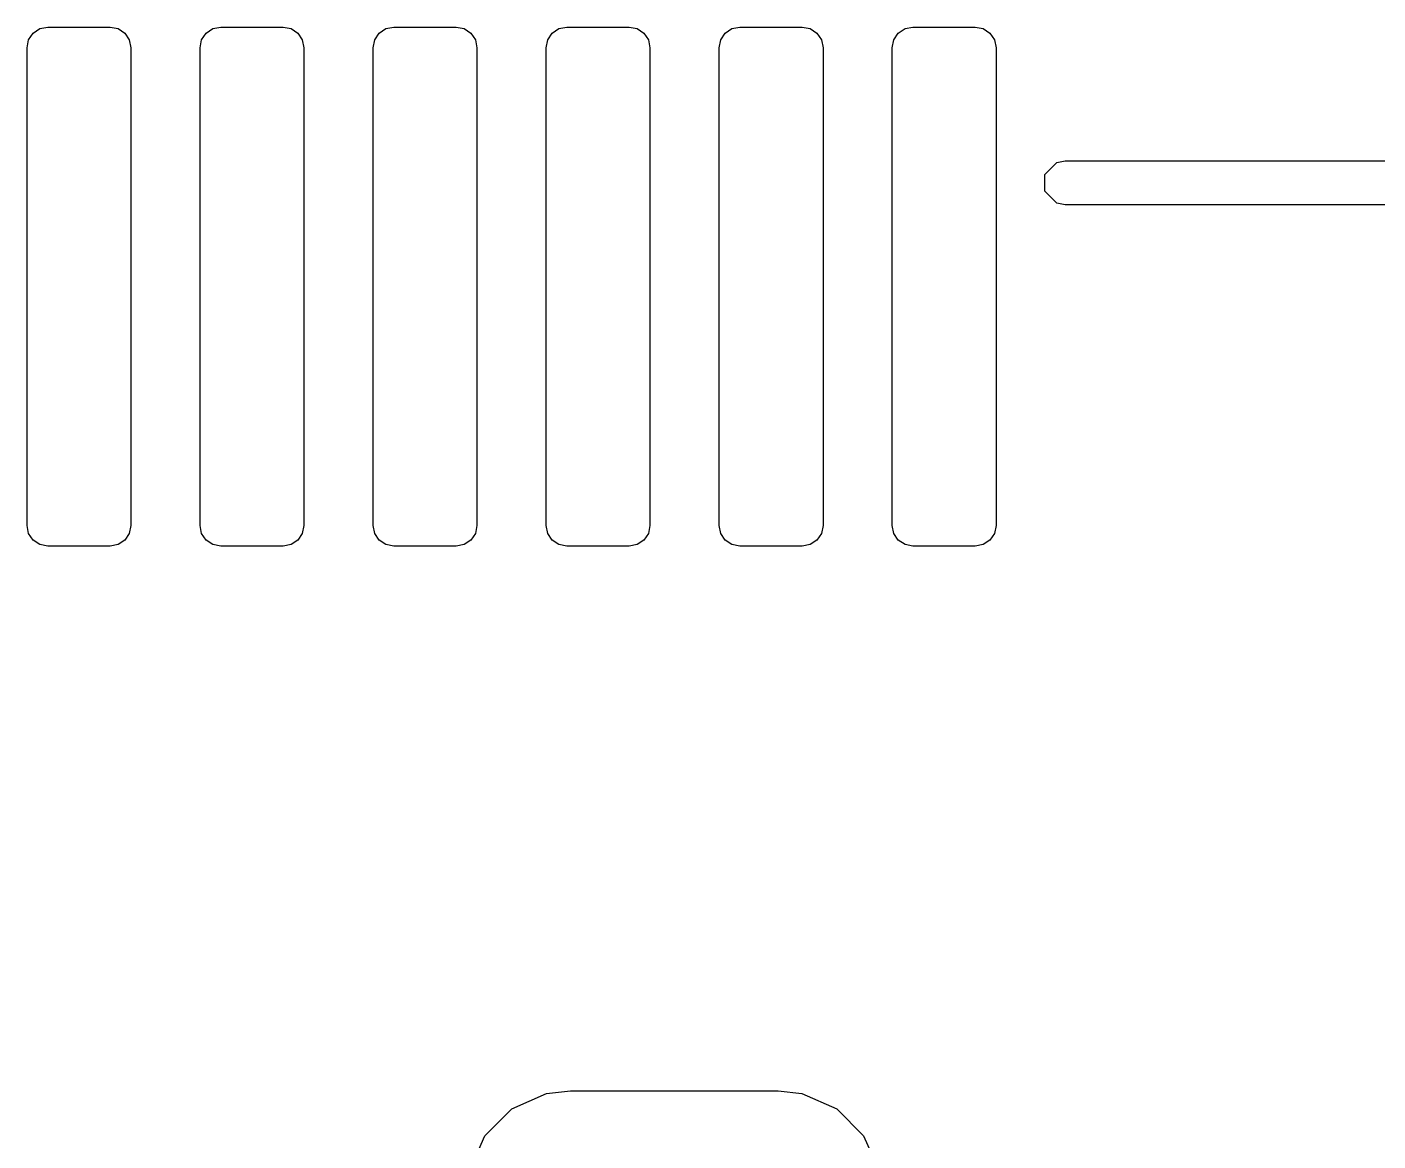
# Model space of a CAD drawing. Extents: x 100 to 191, y -173 to -30.
# Drawn here: x 152.095 to 155.998, y -89.651 to -86.432 of the extents above; entities that cross this region are included whole.
import ezdxf

# ---------------------------------------------------------------- set-up
doc = ezdxf.new("R2010")
doc.units = 0
doc.layers.add('BLACK', color=7, linetype='CONTINUOUS')

msp = doc.modelspace()

# ---------------------------------------------------------------- linework, layer by layer
at = {"layer": 'BLACK', "linetype": 'Continuous'}
for p, q in [((152.099067, -86.469359), (152.112074, -86.449894)), ((152.099067, -86.469359), (152.112074, -86.449894)), ((152.112074, -86.449894), (152.131539, -86.436887)), ((152.112074, -86.449894), (152.131539, -86.436887)), ((152.131539, -86.436887), (152.1545, -86.43232)), ((152.131539, -86.436887), (152.1545, -86.43232)), ((152.1545, -86.43232), (152.3345, -86.43232)), ((152.1545, -86.43232), (152.3345, -86.43232)), ((152.3345, -86.43232), (152.357461, -86.436887)), ((152.3345, -86.43232), (152.357461, -86.436887)), ((152.357461, -86.436887), (152.376926, -86.449894)), ((152.357461, -86.436887), (152.376926, -86.449894)), ((152.376926, -86.449894), (152.389933, -86.469359)), ((152.376926, -86.449894), (152.389933, -86.469359)), ((152.599067, -86.469359), (152.612074, -86.449894)), ((152.599067, -86.469359), (152.612074, -86.449894)), ((152.612074, -86.449894), (152.631539, -86.436887)), ((152.612074, -86.449894), (152.631539, -86.436887)), ((152.631539, -86.436887), (152.6545, -86.43232)), ((152.631539, -86.436887), (152.6545, -86.43232)), ((152.6545, -86.43232), (152.8345, -86.43232)), ((152.6545, -86.43232), (152.8345, -86.43232)), ((152.8345, -86.43232), (152.857461, -86.436887)), ((152.8345, -86.43232), (152.857461, -86.436887)), ((152.857461, -86.436887), (152.876926, -86.449894)), ((152.857461, -86.436887), (152.876926, -86.449894)), ((152.876926, -86.449894), (152.889933, -86.469359)), ((152.876926, -86.449894), (152.889933, -86.469359)), ((153.099067, -86.469359), (153.112074, -86.449894)), ((153.099067, -86.469359), (153.112074, -86.449894)), ((153.112074, -86.449894), (153.131539, -86.436887)), ((153.112074, -86.449894), (153.131539, -86.436887)), ((153.131539, -86.436887), (153.1545, -86.43232)), ((153.131539, -86.436887), (153.1545, -86.43232)), ((153.1545, -86.43232), (153.3345, -86.43232)), ((153.1545, -86.43232), (153.3345, -86.43232)), ((153.3345, -86.43232), (153.357461, -86.436887)), ((153.3345, -86.43232), (153.357461, -86.436887)), ((153.357461, -86.436887), (153.376926, -86.449894)), ((153.357461, -86.436887), (153.376926, -86.449894)), ((153.376926, -86.449894), (153.389933, -86.469359)), ((153.376926, -86.449894), (153.389933, -86.469359)), ((153.599067, -86.469359), (153.612074, -86.449894)), ((153.599067, -86.469359), (153.612074, -86.449894)), ((153.612074, -86.449894), (153.631539, -86.436887)), ((153.612074, -86.449894), (153.631539, -86.436887)), ((153.631539, -86.436887), (153.6545, -86.43232)), ((153.631539, -86.436887), (153.6545, -86.43232)), ((153.6545, -86.43232), (153.8345, -86.43232)), ((153.6545, -86.43232), (153.8345, -86.43232)), ((153.8345, -86.43232), (153.857461, -86.436887)), ((153.8345, -86.43232), (153.857461, -86.436887)), ((153.857461, -86.436887), (153.876926, -86.449894)), ((153.857461, -86.436887), (153.876926, -86.449894)), ((153.876926, -86.449894), (153.889933, -86.469359)), ((153.876926, -86.449894), (153.889933, -86.469359)), ((154.099067, -86.469359), (154.112074, -86.449894)), ((154.099067, -86.469359), (154.112074, -86.449894)), ((154.112074, -86.449894), (154.131539, -86.436887)), ((154.112074, -86.449894), (154.131539, -86.436887)), ((154.131539, -86.436887), (154.1545, -86.43232)), ((154.131539, -86.436887), (154.1545, -86.43232)), ((154.1545, -86.43232), (154.3345, -86.43232)), ((154.1545, -86.43232), (154.3345, -86.43232)), ((154.3345, -86.43232), (154.357461, -86.436887)), ((154.3345, -86.43232), (154.357461, -86.436887)), ((154.357461, -86.436887), (154.376926, -86.449894)), ((154.357461, -86.436887), (154.376926, -86.449894)), ((154.376926, -86.449894), (154.389933, -86.469359)), ((154.376926, -86.449894), (154.389933, -86.469359)), ((154.599067, -86.469359), (154.612074, -86.449894)), ((154.599067, -86.469359), (154.612074, -86.449894)), ((154.612074, -86.449894), (154.631539, -86.436887)), ((154.612074, -86.449894), (154.631539, -86.436887)), ((154.631539, -86.436887), (154.6545, -86.43232)), ((154.631539, -86.436887), (154.6545, -86.43232)), ((154.6545, -86.43232), (154.8345, -86.43232)), ((154.6545, -86.43232), (154.8345, -86.43232)), ((154.8345, -86.43232), (154.857461, -86.436887)), ((154.8345, -86.43232), (154.857461, -86.436887)), ((154.857461, -86.436887), (154.876926, -86.449894)), ((154.857461, -86.436887), (154.876926, -86.449894)), ((154.876926, -86.449894), (154.889933, -86.469359)), ((154.876926, -86.449894), (154.889933, -86.469359)), ((152.0945, -86.49232), (152.099067, -86.469359)), ((152.0945, -86.49232), (152.099067, -86.469359)), ((152.0945, -87.87232), (152.0945, -86.49232)), ((152.0945, -87.87232), (152.0945, -86.49232)), ((152.389933, -86.469359), (152.3945, -86.49232)), ((152.389933, -86.469359), (152.3945, -86.49232)), ((152.3945, -86.49232), (152.3945, -87.87232)), ((152.3945, -86.49232), (152.3945, -87.87232)), ((152.5945, -86.49232), (152.599067, -86.469359)), ((152.5945, -86.49232), (152.599067, -86.469359)), ((152.5945, -87.87232), (152.5945, -86.49232)), ((152.5945, -87.87232), (152.5945, -86.49232)), ((152.889933, -86.469359), (152.8945, -86.49232)), ((152.889933, -86.469359), (152.8945, -86.49232)), ((152.8945, -86.49232), (152.8945, -87.87232)), ((152.8945, -86.49232), (152.8945, -87.87232)), ((153.0945, -86.49232), (153.099067, -86.469359)), ((153.0945, -86.49232), (153.099067, -86.469359)), ((153.0945, -87.87232), (153.0945, -86.49232)), ((153.0945, -87.87232), (153.0945, -86.49232)), ((153.389933, -86.469359), (153.3945, -86.49232)), ((153.389933, -86.469359), (153.3945, -86.49232)), ((153.3945, -86.49232), (153.3945, -87.87232)), ((153.3945, -86.49232), (153.3945, -87.87232)), ((153.5945, -86.49232), (153.599067, -86.469359)), ((153.5945, -86.49232), (153.599067, -86.469359)), ((153.5945, -87.87232), (153.5945, -86.49232)), ((153.5945, -87.87232), (153.5945, -86.49232)), ((153.889933, -86.469359), (153.8945, -86.49232)), ((153.889933, -86.469359), (153.8945, -86.49232)), ((153.8945, -86.49232), (153.8945, -87.87232)), ((153.8945, -86.49232), (153.8945, -87.87232)), ((154.0945, -86.49232), (154.099067, -86.469359)), ((154.0945, -86.49232), (154.099067, -86.469359)), ((154.0945, -87.87232), (154.0945, -86.49232)), ((154.0945, -87.87232), (154.0945, -86.49232)), ((154.389933, -86.469359), (154.3945, -86.49232)), ((154.389933, -86.469359), (154.3945, -86.49232)), ((154.3945, -86.49232), (154.3945, -87.87232)), ((154.3945, -86.49232), (154.3945, -87.87232)), ((154.5945, -86.49232), (154.599067, -86.469359)), ((154.5945, -86.49232), (154.599067, -86.469359)), ((154.5945, -87.87232), (154.5945, -86.49232)), ((154.5945, -87.87232), (154.5945, -86.49232)), ((154.889933, -86.469359), (154.8945, -86.49232)), ((154.889933, -86.469359), (154.8945, -86.49232)), ((154.8945, -86.49232), (154.8945, -87.87232)), ((154.8945, -86.49232), (154.8945, -87.87232)), ((155.035834, -86.85802), (155.0702, -86.823654)), ((155.0702, -86.823654), (155.0945, -86.81882)), ((155.0945, -86.81882), (157.821, -86.81882)), ((155.035834, -86.90662), (155.035834, -86.85802)), ((155.0702, -86.940986), (155.035834, -86.90662)), ((155.0945, -86.94582), (155.0702, -86.940986)), ((157.8845, -86.94582), (155.0945, -86.94582)), ((152.099067, -87.895281), (152.0945, -87.87232)), ((152.099067, -87.895281), (152.0945, -87.87232)), ((152.112074, -87.914746), (152.099067, -87.895281)), ((152.112074, -87.914746), (152.099067, -87.895281)), ((152.389933, -87.895281), (152.376926, -87.914746)), ((152.389933, -87.895281), (152.376926, -87.914746)), ((152.3945, -87.87232), (152.389933, -87.895281)), ((152.3945, -87.87232), (152.389933, -87.895281)), ((152.599067, -87.895281), (152.5945, -87.87232)), ((152.599067, -87.895281), (152.5945, -87.87232)), ((152.612074, -87.914746), (152.599067, -87.895281)), ((152.612074, -87.914746), (152.599067, -87.895281)), ((152.889933, -87.895281), (152.876926, -87.914746)), ((152.889933, -87.895281), (152.876926, -87.914746)), ((152.8945, -87.87232), (152.889933, -87.895281)), ((152.8945, -87.87232), (152.889933, -87.895281)), ((153.099067, -87.895281), (153.0945, -87.87232)), ((153.099067, -87.895281), (153.0945, -87.87232)), ((153.112074, -87.914746), (153.099067, -87.895281)), ((153.112074, -87.914746), (153.099067, -87.895281)), ((153.389933, -87.895281), (153.376926, -87.914746)), ((153.389933, -87.895281), (153.376926, -87.914746)), ((153.3945, -87.87232), (153.389933, -87.895281)), ((153.3945, -87.87232), (153.389933, -87.895281)), ((153.599067, -87.895281), (153.5945, -87.87232)), ((153.599067, -87.895281), (153.5945, -87.87232)), ((153.612074, -87.914746), (153.599067, -87.895281)), ((153.612074, -87.914746), (153.599067, -87.895281)), ((153.889933, -87.895281), (153.876926, -87.914746)), ((153.889933, -87.895281), (153.876926, -87.914746)), ((153.8945, -87.87232), (153.889933, -87.895281)), ((153.8945, -87.87232), (153.889933, -87.895281)), ((154.099067, -87.895281), (154.0945, -87.87232)), ((154.099067, -87.895281), (154.0945, -87.87232)), ((154.112074, -87.914746), (154.099067, -87.895281)), ((154.112074, -87.914746), (154.099067, -87.895281)), ((154.389933, -87.895281), (154.376926, -87.914746)), ((154.389933, -87.895281), (154.376926, -87.914746)), ((154.3945, -87.87232), (154.389933, -87.895281)), ((154.3945, -87.87232), (154.389933, -87.895281)), ((154.599067, -87.895281), (154.5945, -87.87232)), ((154.599067, -87.895281), (154.5945, -87.87232)), ((154.612074, -87.914746), (154.599067, -87.895281)), ((154.612074, -87.914746), (154.599067, -87.895281)), ((154.889933, -87.895281), (154.876926, -87.914746)), ((154.889933, -87.895281), (154.876926, -87.914746)), ((154.8945, -87.87232), (154.889933, -87.895281)), ((154.8945, -87.87232), (154.889933, -87.895281)), ((152.131539, -87.927753), (152.112074, -87.914746)), ((152.131539, -87.927753), (152.112074, -87.914746)), ((152.1545, -87.93232), (152.131539, -87.927753)), ((152.1545, -87.93232), (152.131539, -87.927753)), ((152.3345, -87.93232), (152.1545, -87.93232)), ((152.3345, -87.93232), (152.1545, -87.93232)), ((152.357461, -87.927753), (152.3345, -87.93232)), ((152.357461, -87.927753), (152.3345, -87.93232)), ((152.376926, -87.914746), (152.357461, -87.927753)), ((152.376926, -87.914746), (152.357461, -87.927753)), ((152.631539, -87.927753), (152.612074, -87.914746)), ((152.631539, -87.927753), (152.612074, -87.914746)), ((152.6545, -87.93232), (152.631539, -87.927753)), ((152.6545, -87.93232), (152.631539, -87.927753)), ((152.8345, -87.93232), (152.6545, -87.93232)), ((152.8345, -87.93232), (152.6545, -87.93232)), ((152.857461, -87.927753), (152.8345, -87.93232)), ((152.857461, -87.927753), (152.8345, -87.93232)), ((152.876926, -87.914746), (152.857461, -87.927753)), ((152.876926, -87.914746), (152.857461, -87.927753)), ((153.131539, -87.927753), (153.112074, -87.914746)), ((153.131539, -87.927753), (153.112074, -87.914746)), ((153.1545, -87.93232), (153.131539, -87.927753)), ((153.1545, -87.93232), (153.131539, -87.927753)), ((153.3345, -87.93232), (153.1545, -87.93232)), ((153.3345, -87.93232), (153.1545, -87.93232)), ((153.357461, -87.927753), (153.3345, -87.93232)), ((153.357461, -87.927753), (153.3345, -87.93232)), ((153.376926, -87.914746), (153.357461, -87.927753)), ((153.376926, -87.914746), (153.357461, -87.927753)), ((153.631539, -87.927753), (153.612074, -87.914746)), ((153.631539, -87.927753), (153.612074, -87.914746)), ((153.6545, -87.93232), (153.631539, -87.927753)), ((153.6545, -87.93232), (153.631539, -87.927753)), ((153.8345, -87.93232), (153.6545, -87.93232)), ((153.8345, -87.93232), (153.6545, -87.93232)), ((153.857461, -87.927753), (153.8345, -87.93232)), ((153.857461, -87.927753), (153.8345, -87.93232)), ((153.876926, -87.914746), (153.857461, -87.927753)), ((153.876926, -87.914746), (153.857461, -87.927753)), ((154.131539, -87.927753), (154.112074, -87.914746)), ((154.131539, -87.927753), (154.112074, -87.914746)), ((154.1545, -87.93232), (154.131539, -87.927753)), ((154.1545, -87.93232), (154.131539, -87.927753)), ((154.3345, -87.93232), (154.1545, -87.93232)), ((154.3345, -87.93232), (154.1545, -87.93232)), ((154.357461, -87.927753), (154.3345, -87.93232)), ((154.357461, -87.927753), (154.3345, -87.93232)), ((154.376926, -87.914746), (154.357461, -87.927753)), ((154.376926, -87.914746), (154.357461, -87.927753)), ((154.631539, -87.927753), (154.612074, -87.914746)), ((154.631539, -87.927753), (154.612074, -87.914746)), ((154.6545, -87.93232), (154.631539, -87.927753)), ((154.6545, -87.93232), (154.631539, -87.927753)), ((154.8345, -87.93232), (154.6545, -87.93232)), ((154.8345, -87.93232), (154.6545, -87.93232)), ((154.857461, -87.927753), (154.8345, -87.93232)), ((154.857461, -87.927753), (154.8345, -87.93232)), ((154.876926, -87.914746), (154.857461, -87.927753)), ((154.876926, -87.914746), (154.857461, -87.927753)), ((153.595815, -89.513539), (153.6645, -89.50557)), ((153.595815, -89.513539), (153.6645, -89.50557)), ((153.6645, -89.50557), (154.2645, -89.50557)), ((153.6645, -89.50557), (154.2645, -89.50557)), ((154.2645, -89.50557), (154.333185, -89.513539)), ((154.2645, -89.50557), (154.333185, -89.513539)), ((153.494959, -89.558071), (153.595815, -89.513539)), ((153.494959, -89.558071), (153.595815, -89.513539)), ((154.333185, -89.513539), (154.434041, -89.558071)), ((154.333185, -89.513539), (154.434041, -89.558071)), ((153.417001, -89.636029), (153.494959, -89.558071)), ((153.417001, -89.636029), (153.494959, -89.558071)), ((154.434041, -89.558071), (154.511999, -89.636029)), ((154.434041, -89.558071), (154.511999, -89.636029)), ((153.372469, -89.736885), (153.417001, -89.636029)), ((153.372469, -89.736885), (153.417001, -89.636029)), ((154.511999, -89.636029), (154.556531, -89.736885)), ((154.511999, -89.636029), (154.556531, -89.736885))]:
    msp.add_line(p, q, dxfattribs=at)

doc.saveas('drawing.dxf')
